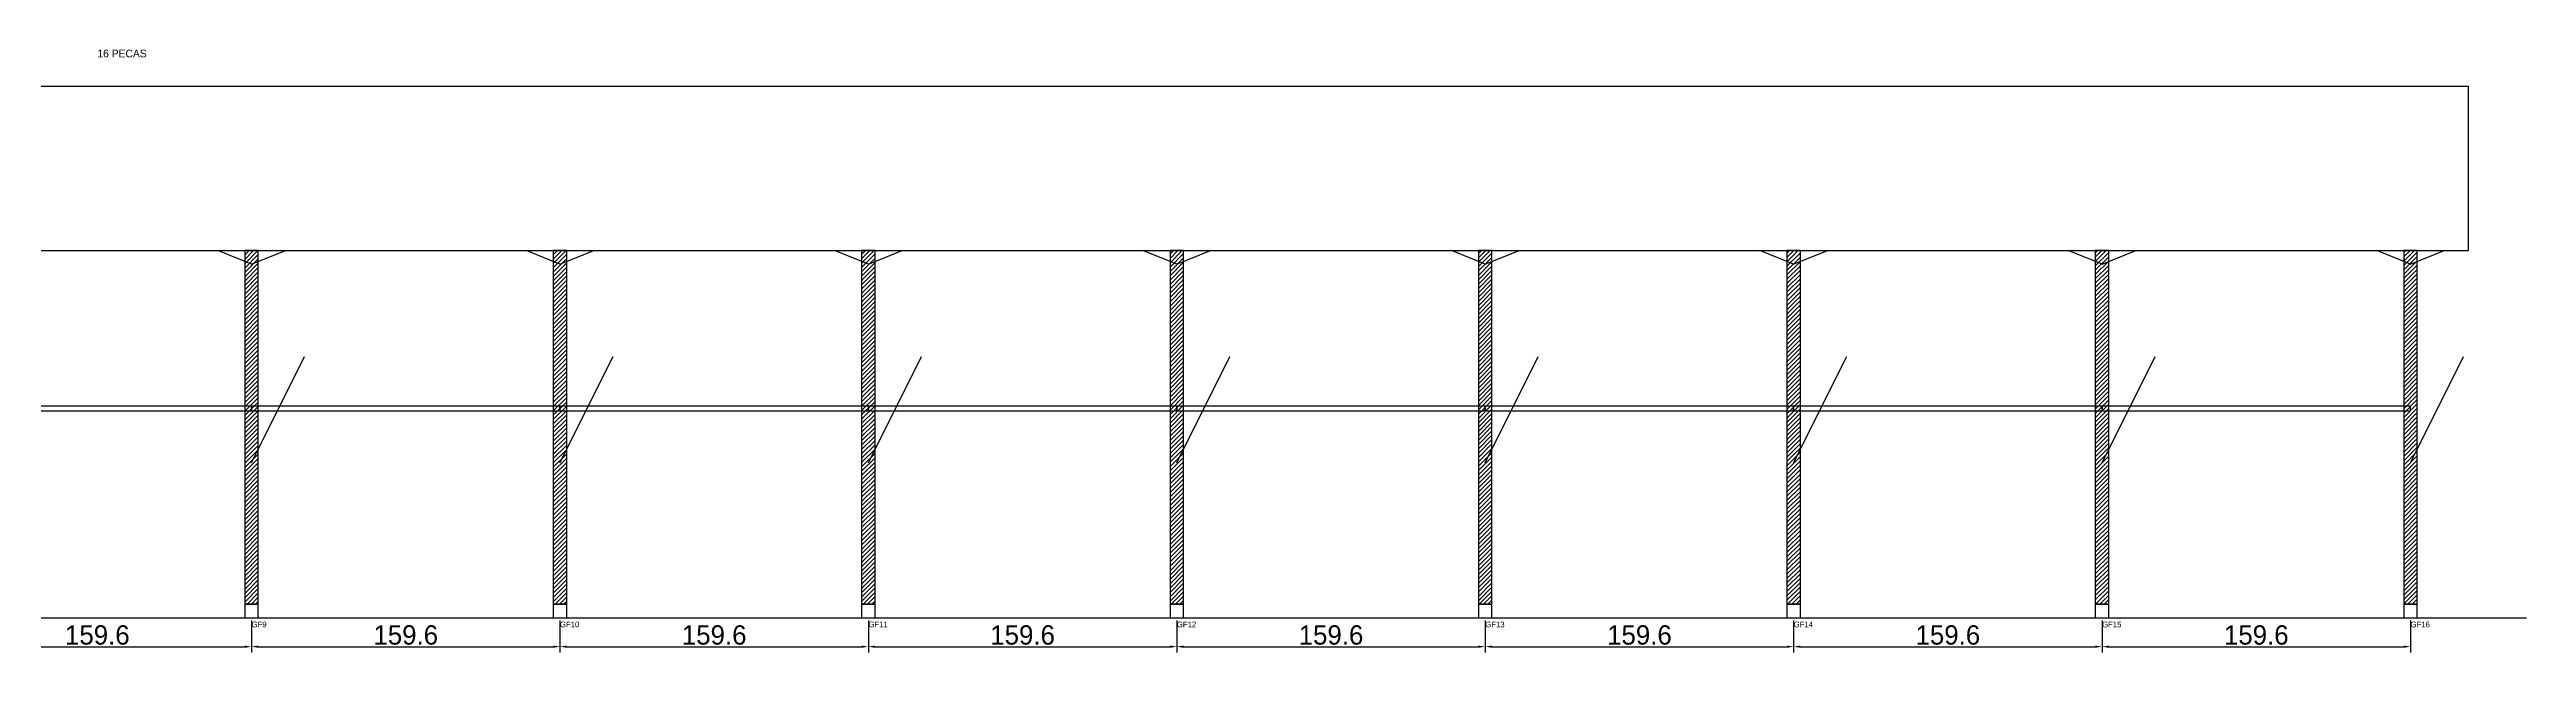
# Model space of a CAD drawing. Header units: metres. Extents: x -30 to 2484, y -25 to 308.
# Drawn here: x 1202 to 2484, y -25 to 287 of the extents above; entities that cross this region are included whole.
import ezdxf

# ---------------------------------------------------------------- set-up
doc = ezdxf.new("R2010")
doc.units = ezdxf.units.M
for name, color, linetype in [('BARRA_ANCORAGEM', 1, 'Continuous'), ('COTA', 241, 'Continuous'), ('GARFOS OK', 3, 'Continuous'), ('NOME DA VIGA', 6, 'Continuous'), ('SARR_7x7', 40, 'Continuous'), ('TIRAS REESCORAMENTO', 252, 'Continuous'), ('VIGAS', 3, 'Continuous')]:
    doc.layers.add(name, color=color, linetype=linetype)
doc.dimstyles.new('EZ DXF', dxfattribs={"dimtxt": 10, "dimasz": 3.5, "dimexe": 3, "dimexo": 1.5, "dimgap": 1, "dimtad": 1, "dimdec": 1, "dimdsep": 46, "dimcen": 2.5, "dimazin": 3, "dimtfac": 1, "dimtmove": 0, "dimatfit": 3})

msp = doc.modelspace()

# ---------------------------------------------------------------- hatches: boundary and pattern name
at = {"layer": 'COTA'}
h = msp.add_hatch(dxfattribs=at)
h.set_pattern_fill('ANSI31', scale=0.5)
h.paths.add_polyline_path([(1303.19712, 0), (1310.19712, 0), (1310.19712, 183), (1303.19712, 183)])
h = msp.add_hatch(dxfattribs=at)
h.set_pattern_fill('ANSI31', scale=0.5)
h.paths.add_polyline_path([(1462.78426, 0), (1469.78426, 0), (1469.78426, 183), (1462.78426, 183)])
h = msp.add_hatch(dxfattribs=at)
h.set_pattern_fill('ANSI31', scale=0.5)
h.paths.add_polyline_path([(1622.3714, 0), (1629.3714, 0), (1629.3714, 183), (1622.3714, 183)])
h = msp.add_hatch(dxfattribs=at)
h.set_pattern_fill('ANSI31', scale=0.5)
h.paths.add_polyline_path([(1781.95854, 0), (1788.95854, 0), (1788.95854, 183), (1781.95854, 183)])
h = msp.add_hatch(dxfattribs=at)
h.set_pattern_fill('ANSI31', scale=0.5)
h.paths.add_polyline_path([(1941.54568, 0), (1948.54568, 0), (1948.54568, 183), (1941.54568, 183)])
h = msp.add_hatch(dxfattribs=at)
h.set_pattern_fill('ANSI31', scale=0.5)
h.paths.add_polyline_path([(2101.13282, 0), (2108.13282, 0), (2108.13282, 183), (2101.13282, 183)])
h = msp.add_hatch(dxfattribs=at)
h.set_pattern_fill('ANSI31', scale=0.5)
h.paths.add_polyline_path([(2260.71996, 0), (2267.71996, 0), (2267.71996, 183), (2260.71996, 183)])
h = msp.add_hatch(dxfattribs=at)
h.set_pattern_fill('ANSI31', scale=0.5)
h.paths.add_polyline_path([(2420.3071, 0), (2427.3071, 0), (2427.3071, 183), (2420.3071, 183)])

# ---------------------------------------------------------------- linework, layer by layer
at = {"layer": 'BARRA_ANCORAGEM'}
for p, q in [((1306.69712, 73.2), (1334.14712, 128.1)), ((1466.28426, 73.2), (1493.73426, 128.1)), ((1625.8714, 73.2), (1653.3214, 128.1)), ((1785.45854, 73.2), (1812.90854, 128.1)), ((1945.04568, 73.2), (1972.49568, 128.1)), ((2104.63282, 73.2), (2132.08282, 128.1)), ((2264.21996, 73.2), (2291.66996, 128.1)), ((2423.8071, 73.2), (2451.2571, 128.1))]:
    msp.add_line(p, q, dxfattribs=at)
at = {"layer": 'GARFOS OK'}
for p, q in [((1306.69712, 176), (1289.19712, 183)), ((1289.19712, 183), (1324.19712, 183)), ((1306.69712, 176), (1324.19712, 183)), ((1466.28426, 176), (1448.78426, 183)), ((1448.78426, 183), (1483.78426, 183)), ((1466.28426, 176), (1483.78426, 183)), ((1625.8714, 176), (1608.3714, 183)), ((1608.3714, 183), (1643.3714, 183)), ((1625.8714, 176), (1643.3714, 183)), ((1785.45854, 176), (1767.95854, 183)), ((1767.95854, 183), (1802.95854, 183)), ((1785.45854, 176), (1802.95854, 183)), ((1945.04568, 176), (1927.54568, 183)), ((1927.54568, 183), (1962.54568, 183)), ((1945.04568, 176), (1962.54568, 183)), ((2104.63282, 176), (2087.13282, 183)), ((2087.13282, 183), (2122.13282, 183)), ((2104.63282, 176), (2122.13282, 183)), ((2264.21996, 176), (2246.71996, 183)), ((2246.71996, 183), (2281.71996, 183)), ((2264.21996, 176), (2281.71996, 183)), ((2423.8071, 176), (2406.3071, 183)), ((2406.3071, 183), (2441.3071, 183)), ((2423.8071, 176), (2441.3071, 183))]:
    msp.add_line(p, q, dxfattribs=at)
at = {"layer": 'GARFOS OK', "linetype": 'CONTINUOUS'}
msp.add_line((-30, -7), (2483.8071, -7), dxfattribs=at)
at = {"layer": 'GARFOS OK'}
for points in [[(1303.19712, 0), (1310.19712, 0), (1310.19712, 183), (1303.19712, 183), (1303.19712, 0)], [(1462.78426, 0), (1469.78426, 0), (1469.78426, 183), (1462.78426, 183), (1462.78426, 0)], [(1622.3714, 0), (1629.3714, 0), (1629.3714, 183), (1622.3714, 183), (1622.3714, 0)], [(1781.95854, 0), (1788.95854, 0), (1788.95854, 183), (1781.95854, 183), (1781.95854, 0)], [(1941.54568, 0), (1948.54568, 0), (1948.54568, 183), (1941.54568, 183), (1941.54568, 0)], [(2101.13282, 0), (2108.13282, 0), (2108.13282, 183), (2101.13282, 183), (2101.13282, 0)], [(2260.71996, 0), (2267.71996, 0), (2267.71996, 183), (2260.71996, 183), (2260.71996, 0)], [(2420.3071, 0), (2427.3071, 0), (2427.3071, 183), (2420.3071, 183), (2420.3071, 0)]]:
    msp.add_lwpolyline(points, dxfattribs=at)
at = {"layer": 'SARR_7x7'}
for points in [[(1303.19712, -7), (1310.19712, -7), (1310.19712, 0), (1303.19712, 0), (1303.19712, -7)], [(1462.78426, -7), (1469.78426, -7), (1469.78426, 0), (1462.78426, 0), (1462.78426, -7)], [(1622.3714, -7), (1629.3714, -7), (1629.3714, 0), (1622.3714, 0), (1622.3714, -7)], [(1781.95854, -7), (1788.95854, -7), (1788.95854, 0), (1781.95854, 0), (1781.95854, -7)], [(1941.54568, -7), (1948.54568, -7), (1948.54568, 0), (1941.54568, 0), (1941.54568, -7)], [(2101.13282, -7), (2108.13282, -7), (2108.13282, 0), (2101.13282, 0), (2101.13282, -7)], [(2260.71996, -7), (2267.71996, -7), (2267.71996, 0), (2260.71996, 0), (2260.71996, -7)], [(2420.3071, -7), (2427.3071, -7), (2427.3071, 0), (2420.3071, 0), (2420.3071, -7)]]:
    msp.add_lwpolyline(points, dxfattribs=at)
at = {"layer": 'TIRAS REESCORAMENTO'}
for points in [[(1147.10998, 100), (1306.69712, 100), (1306.69712, 102.5), (1147.10998, 102.5), (1147.10998, 100)], [(1306.69712, 100), (1466.28426, 100), (1466.28426, 102.5), (1306.69712, 102.5), (1306.69712, 100)], [(1466.28426, 100), (1625.8714, 100), (1625.8714, 102.5), (1466.28426, 102.5), (1466.28426, 100)], [(1625.8714, 100), (1785.45854, 100), (1785.45854, 102.5), (1625.8714, 102.5), (1625.8714, 100)], [(1785.45854, 100), (1945.04568, 100), (1945.04568, 102.5), (1785.45854, 102.5), (1785.45854, 100)], [(1945.04568, 100), (2104.63282, 100), (2104.63282, 102.5), (1945.04568, 102.5), (1945.04568, 100)], [(2104.63282, 100), (2264.21996, 100), (2264.21996, 102.5), (2104.63282, 102.5), (2104.63282, 100)], [(2264.21996, 100), (2423.8071, 100), (2423.8071, 102.5), (2264.21996, 102.5), (2264.21996, 100)]]:
    msp.add_lwpolyline(points, dxfattribs=at)
at = {"layer": 'VIGAS'}
msp.add_lwpolyline([(0, 183), (2453.8071, 183), (2453.8071, 268), (0, 268), (0, 183)], dxfattribs=at)

# ---------------------------------------------------------------- texts
at = {"layer": 'NOME DA VIGA'}
for s, height, p in [('16 PECAS', 4, (1226.90355, 283)), ('GF9', 3, (1306.69712, -12)), ('GF10', 3, (1466.28426, -12)), ('GF11', 3, (1625.8714, -12)), ('GF12', 3, (1785.45854, -12)), ('GF13', 3, (1945.04568, -12)), ('GF14', 3, (2104.63282, -12)), ('GF15', 3, (2264.21996, -12)), ('GF16', 3, (2423.8071, -12))]:
    msp.add_text(s, height=height, dxfattribs=at).set_placement(p)

# ---------------------------------------------------------------- dimensions: what is measured, and where the dimension line sits
at = {"layer": 'COTA'}
for base, p1, p2 in [((1147.10998, -22), (1147.10998, -7), (1306.69712, -7)), ((1306.69712, -22), (1306.69712, -7), (1466.28426, -7)), ((1466.28426, -22), (1466.28426, -7), (1625.8714, -7)), ((1625.8714, -22), (1625.8714, -7), (1785.45854, -7)), ((1785.45854, -22), (1785.45854, -7), (1945.04568, -7)), ((1945.04568, -22), (1945.04568, -7), (2104.63282, -7)), ((2104.63282, -22), (2104.63282, -7), (2264.21996, -7)), ((2264.21996, -22), (2264.21996, -7), (2423.8071, -7))]:
    msp.add_linear_dim(base=base, p1=p1, p2=p2, dimstyle='EZ DXF', dxfattribs=at).render()

doc.saveas('drawing.dxf')
